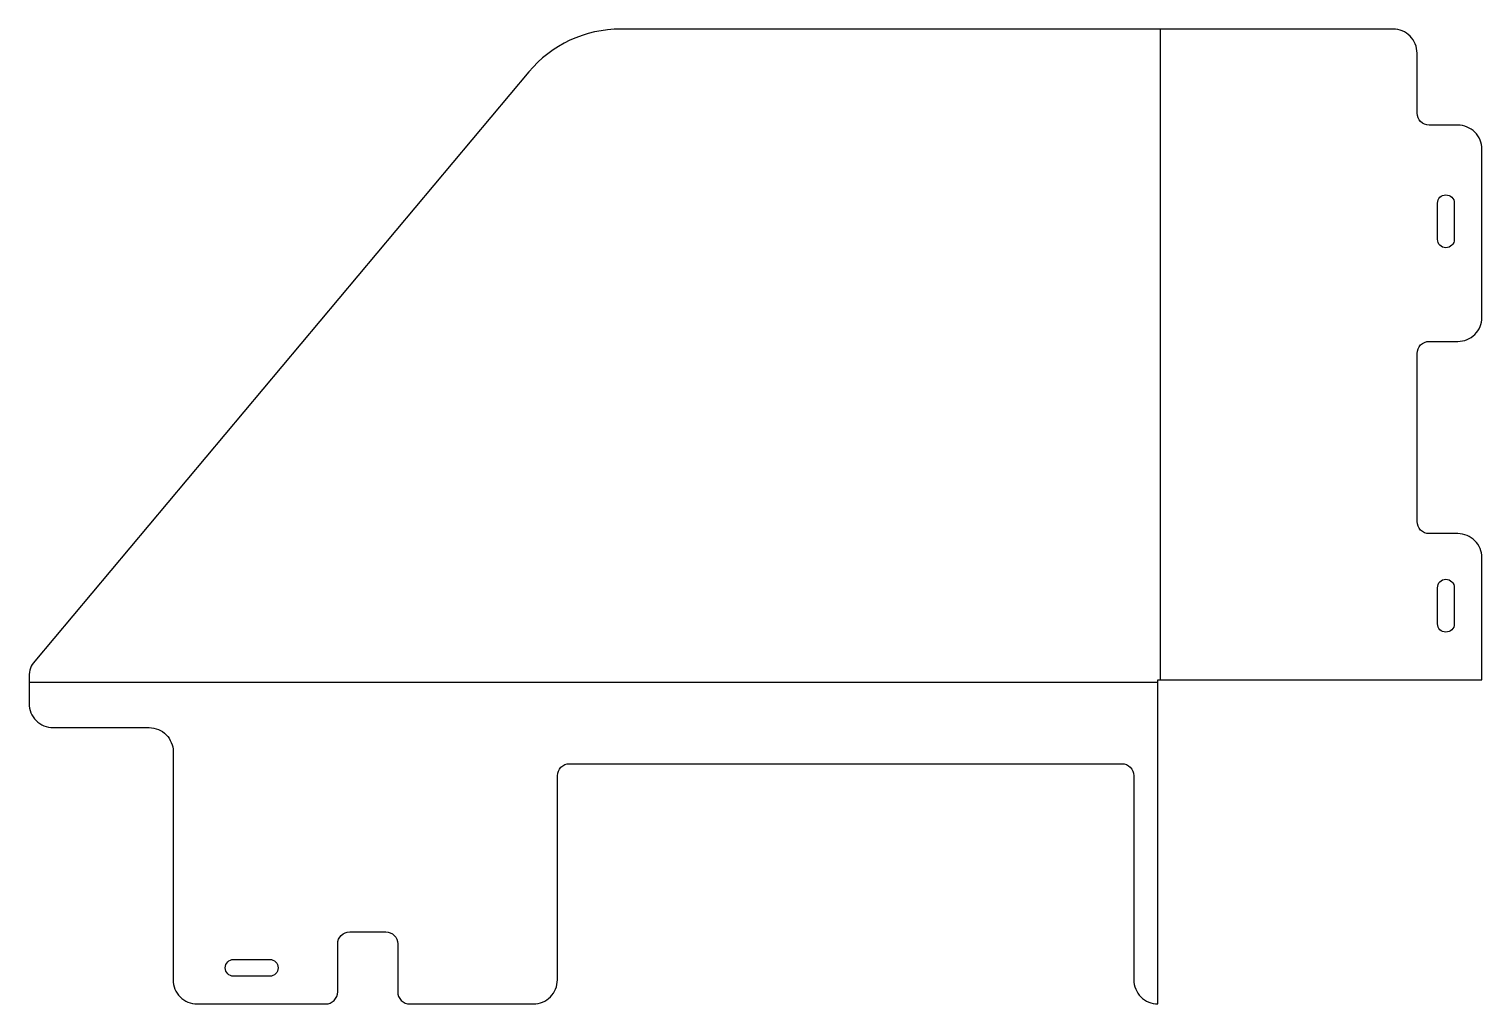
# Model space of a CAD drawing. Extents: x -235 to 370, y -133 to 273.
import ezdxf

# ---------------------------------------------------------------- set-up
doc = ezdxf.new("R2010")
doc.units = 0

msp = doc.modelspace()

# ---------------------------------------------------------------- linework, layer by layer
at = {"layer": '1'}
for points in [[(369.94, 223, 0.414214), (359.94, 233), (347.94, 233, -0.414214), (342.94, 238), (342.94, 263, 0.414214), (332.94, 273), (11.35, 273, 0.221695), (-26.95, 255.14), (-232.66, 9.99, 0.176327), (-235, 3.56), (-235, -7.74, 0.414214), (-225, -17.74), (-185, -17.74, -0.414214), (-175, -27.74), (-175, -122.74, 0.414214), (-165, -132.74), (-111.5, -132.74, 0.414214), (-106.5, -127.74), (-106.5, -107.74, -0.414214), (-101.5, -102.74), (-86.5, -102.74, -0.414214), (-81.5, -107.74), (-81.5, -127.74, 0.414214), (-76.5, -132.74), (-25, -132.74, 0.414214), (-15, -122.74), (-15, -37.74, -0.414214), (-10, -32.74), (220, -32.74, -0.414214), (225, -37.74), (225, -122.74, 0.414214), (235, -132.74), (235, 2.2), (369.94, 2.2), (369.94, 53, 0.414214), (359.94, 63), (347.94, 63, -0.414214), (342.94, 68), (342.94, 138, -0.414214), (347.94, 143), (359.94, 143, 0.414214), (369.94, 153)], [(358.44, 200.5), (358.44, 185.5, -1), (351.44, 185.5), (351.44, 200.5, -1)], [(358.44, 40.5), (358.44, 25.5, -1), (351.44, 25.5), (351.44, 40.5, -1)], [(-134.8, -114.24, -1), (-134.8, -121.24), (-149.8, -121.24, -1), (-149.8, -114.24)]]:
    msp.add_lwpolyline(points, format="xyb", close=True, dxfattribs=at)
at = {"layer": '2'}
for p, q in [((236.07, 2.2), (236.07, 273)), ((-235, 1.13), (235, 1.13))]:
    msp.add_line(p, q, dxfattribs=at)

doc.saveas('drawing.dxf')
